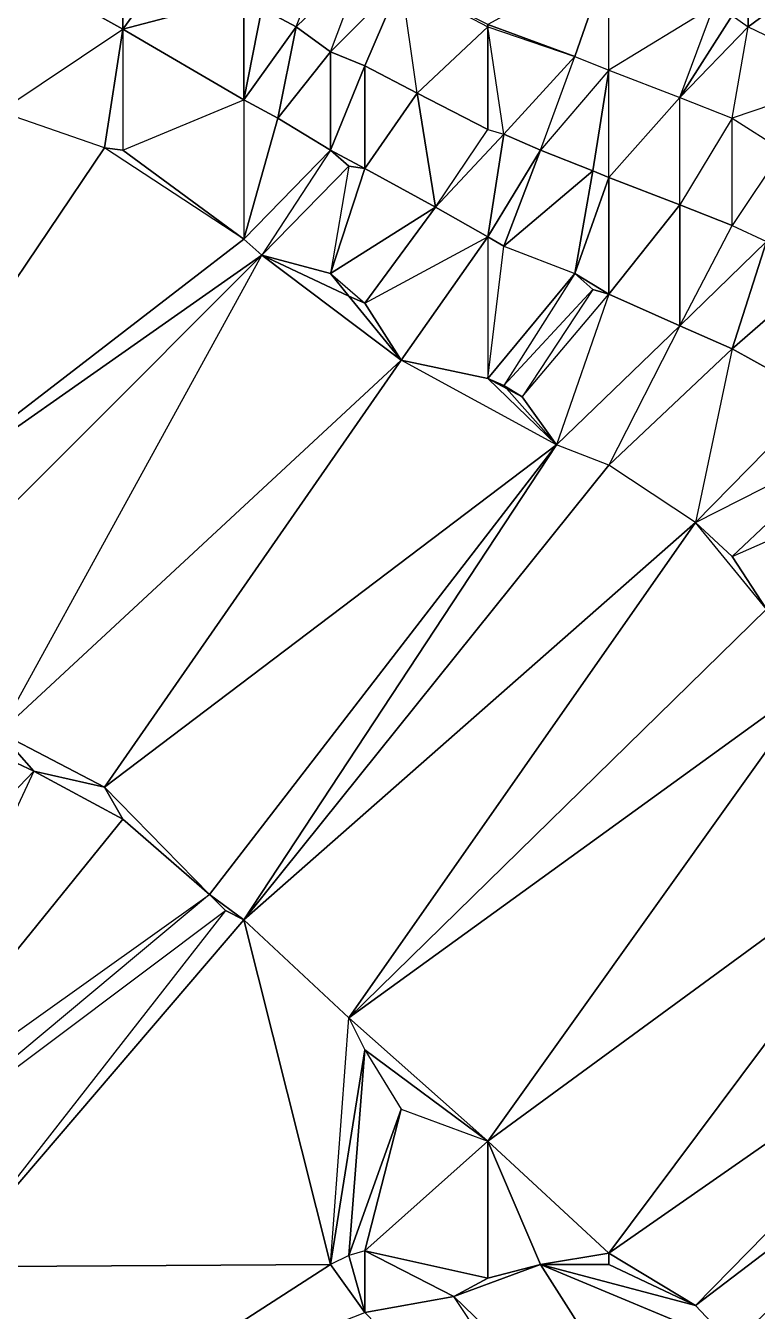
# Model space of a CAD drawing. Header units: metres. Extents: x 121.06818 to 121.07159, y 3.17836 to 3.18313.
# Drawn here: x 121.068623 to 121.068943, y 3.179044 to 3.179607 of the extents above; entities that cross this region are included whole.
import ezdxf

# ---------------------------------------------------------------- set-up
doc = ezdxf.new("R2010")
doc.units = ezdxf.units.M

msp = doc.modelspace()

# ---------------------------------------------------------------- linework, layer by layer
at = {"layer": 'DELAUNEY2260', "color": 252}
msp.add_3dface([(121.068932, 3.178933, 0.01009), (121.068909, 3.178902, 0.01009), (121.06881, 3.179051, 0.0101)], dxfattribs=at)
at = {"layer": 'DELAUNEY2409', "color": 252}
msp.add_3dface([(121.068771, 3.179044, 0.0101), (121.068909, 3.178902, 0.01009), (121.06881, 3.179051, 0.0101)], dxfattribs=at)
at = {"layer": 'DELAUNEY2508', "color": 252}
msp.add_3dface([(121.068771, 3.179044, 0.0101), (121.06881, 3.179051, 0.0101), (121.068771, 3.179071, 0.0101)], dxfattribs=at)
at = {"layer": 'DELAUNEY2648', "color": 252}
msp.add_3dface([(121.06881, 3.179051, 0.0101), (121.068932, 3.178933, 0.01009), (121.068848, 3.179065, 0.0101)], dxfattribs=at)
at = {"layer": 'DELAUNEY2684', "color": 252}
msp.add_3dface([(121.06881, 3.179051, 0.0101), (121.068848, 3.179065, 0.0101), (121.068825, 3.179059, 0.0101)], dxfattribs=at)
at = {"layer": 'DELAUNEY2685', "color": 252}
msp.add_3dface([(121.068848, 3.179065, 0.0101), (121.068932, 3.178933, 0.01009), (121.068932, 3.17903, 0.0101)], dxfattribs=at)
at = {"layer": 'DELAUNEY2696', "color": 252}
msp.add_3dface([(121.06881, 3.179051, 0.0101), (121.068825, 3.179059, 0.0101), (121.068771, 3.179071, 0.0101)], dxfattribs=at)
at = {"layer": 'DELAUNEY2708', "color": 252}
msp.add_3dface([(121.068825, 3.179059, 0.0101), (121.068848, 3.179065, 0.0101), (121.068825, 3.179119, 0.0101)], dxfattribs=at)
at = {"layer": 'DELAUNEY2709', "color": 252}
msp.add_3dface([(121.068848, 3.179065, 0.0101), (121.068932, 3.17903, 0.0101), (121.068916, 3.179047, 0.0101)], dxfattribs=at)
at = {"layer": 'DELAUNEY2710', "color": 252}
msp.add_3dface([(121.068932, 3.17903, 0.0101), (121.068947, 3.179011, 0.0101), (121.069115, 3.17914, 0.0101)], dxfattribs=at)
at = {"layer": 'DELAUNEY2722', "color": 252}
msp.add_3dface([(121.068848, 3.179065, 0.0101), (121.068916, 3.179047, 0.0101), (121.068878, 3.179065, 0.0101)], dxfattribs=at)
at = {"layer": 'DELAUNEY2723', "color": 252}
msp.add_3dface([(121.068848, 3.179065, 0.0101), (121.068916, 3.179047, 0.0101), (121.068878, 3.17907, 0.0101)], dxfattribs=at)
at = {"layer": 'DELAUNEY2724', "color": 252}
msp.add_3dface([(121.068916, 3.179047, 0.0101), (121.068932, 3.17903, 0.0101), (121.069092, 3.179181, 0.0101)], dxfattribs=at)
at = {"layer": 'DELAUNEY2737', "color": 252}
msp.add_3dface([(121.068649, 3.178996, 0.0101), (121.068771, 3.179044, 0.0101), (121.068756, 3.179065, 0.0101)], dxfattribs=at)
at = {"layer": 'DELAUNEY2746', "color": 252}
msp.add_3dface([(121.068848, 3.179065, 0.0101), (121.068878, 3.179065, 0.0101), (121.068878, 3.17907, 0.0101)], dxfattribs=at)
at = {"layer": 'DELAUNEY2747', "color": 252}
msp.add_3dface([(121.068878, 3.179065, 0.0101), (121.068916, 3.179047, 0.0101), (121.068878, 3.17907, 0.0101)], dxfattribs=at)
at = {"layer": 'DELAUNEY2879', "color": 252}
msp.add_3dface([(121.068649, 3.178996, 0.0101), (121.068611, 3.179015, 0.0101), (121.068588, 3.179064, 0.0101)], dxfattribs=at)
at = {"layer": 'DELAUNEY2893', "color": 252}
msp.add_3dface([(121.068649, 3.178996, 0.0101), (121.068756, 3.179065, 0.0101), (121.068588, 3.179064, 0.0101)], dxfattribs=at)
at = {"layer": 'DELAUNEY2894', "color": 252}
msp.add_3dface([(121.068756, 3.179065, 0.0101), (121.068771, 3.179044, 0.0101), (121.068764, 3.179069, 0.0101)], dxfattribs=at)
at = {"layer": 'DELAUNEY3091', "color": 252}
msp.add_3dface([(121.068764, 3.179069, 0.0101), (121.068771, 3.179044, 0.0101), (121.068771, 3.179071, 0.0101)], dxfattribs=at)
at = {"layer": 'DELAUNEY3103', "color": 252}
msp.add_3dface([(121.068764, 3.179069, 0.0101), (121.068756, 3.179065, 0.0101), (121.068771, 3.179159, 0.0101)], dxfattribs=at)
at = {"layer": 'DELAUNEY3115', "color": 252}
msp.add_3dface([(121.068771, 3.179071, 0.0101), (121.068764, 3.179069, 0.0101), (121.068787, 3.179133, 0.0101)], dxfattribs=at)
at = {"layer": 'DELAUNEY3167', "color": 252}
msp.add_3dface([(121.068848, 3.179065, 0.0101), (121.068878, 3.17907, 0.0101), (121.068825, 3.179119, 0.0101)], dxfattribs=at)
at = {"layer": 'DELAUNEY3168', "color": 252}
msp.add_3dface([(121.068878, 3.17907, 0.0101), (121.068916, 3.179047, 0.0101), (121.069069, 3.179203, 0.0101)], dxfattribs=at)
at = {"layer": 'DELAUNEY3207', "color": 252}
msp.add_3dface([(121.068588, 3.179064, 0.0101), (121.068558, 3.179106, 0.0101), (121.06871, 3.17922, 0.0101)], dxfattribs=at)
at = {"layer": 'DELAUNEY3226', "color": 252}
msp.add_3dface([(121.068588, 3.179064, 0.0101), (121.068756, 3.179065, 0.0101), (121.068718, 3.179216, 0.0101)], dxfattribs=at)
at = {"layer": 'DELAUNEY3242', "color": 252}
msp.add_3dface([(121.068771, 3.179071, 0.0101), (121.068825, 3.179059, 0.0101), (121.068825, 3.179119, 0.0101)], dxfattribs=at)
at = {"layer": 'DELAUNEY3254', "color": 252}
msp.add_3dface([(121.068932, 3.17903, 0.0101), (121.069115, 3.17914, 0.0101), (121.069092, 3.179181, 0.0101)], dxfattribs=at)
at = {"layer": 'DELAUNEY3262', "color": 252}
msp.add_3dface([(121.068825, 3.179119, 0.0101), (121.068771, 3.179071, 0.0101), (121.068787, 3.179133, 0.0101)], dxfattribs=at)
at = {"layer": 'DELAUNEY3332', "color": 252}
msp.add_3dface([(121.068558, 3.179106, 0.0101), (121.06855, 3.179118, 0.0101), (121.068703, 3.179227, 0.0101)], dxfattribs=at)
at = {"layer": 'DELAUNEY3345', "color": 252}
msp.add_3dface([(121.068787, 3.179133, 0.0101), (121.068825, 3.179119, 0.0101), (121.068771, 3.179159, 0.0101)], dxfattribs=at)
at = {"layer": 'DELAUNEY3346', "color": 252}
msp.add_3dface([(121.068825, 3.179119, 0.0101), (121.068878, 3.17907, 0.0101), (121.069023, 3.179264, 0.0101)], dxfattribs=at)
at = {"layer": 'DELAUNEY3388', "color": 252}
msp.add_3dface([(121.068787, 3.179133, 0.0101), (121.068764, 3.179069, 0.0101), (121.068771, 3.179159, 0.0101)], dxfattribs=at)
at = {"layer": 'DELAUNEY3410', "color": 252}
msp.add_3dface([(121.068916, 3.179047, 0.0101), (121.069092, 3.179181, 0.0101), (121.069069, 3.179203, 0.0101)], dxfattribs=at)
at = {"layer": 'DELAUNEY3441', "color": 252}
msp.add_3dface([(121.068771, 3.179159, 0.0101), (121.068756, 3.179065, 0.0101), (121.068764, 3.179173, 0.0101)], dxfattribs=at)
at = {"layer": 'DELAUNEY3477', "color": 252}
msp.add_3dface([(121.068588, 3.179064, 0.0101), (121.068718, 3.179216, 0.0101), (121.06871, 3.17922, 0.0101)], dxfattribs=at)
at = {"layer": 'DELAUNEY3478', "color": 252}
msp.add_3dface([(121.068718, 3.179216, 0.0101), (121.068756, 3.179065, 0.0101), (121.068764, 3.179173, 0.0101)], dxfattribs=at)
at = {"layer": 'DELAUNEY3497', "color": 252}
msp.add_3dface([(121.06855, 3.179118, 0.0101), (121.068512, 3.179162, 0.0101), (121.068626, 3.179281, 0.0101)], dxfattribs=at)
at = {"layer": 'DELAUNEY3498', "color": 252}
msp.add_3dface([(121.068718, 3.179216, 0.0101), (121.068764, 3.179173, 0.0101), (121.068916, 3.17939, 0.0101)], dxfattribs=at)
at = {"layer": 'DELAUNEY3499', "color": 252}
msp.add_3dface([(121.068764, 3.179173, 0.0101), (121.068771, 3.179159, 0.0101), (121.068825, 3.179119, 0.0101)], dxfattribs=at)
at = {"layer": 'DELAUNEY3545', "color": 252}
msp.add_3dface([(121.06871, 3.17922, 0.0101), (121.068718, 3.179216, 0.0101), (121.068703, 3.179227, 0.0101)], dxfattribs=at)
at = {"layer": 'DELAUNEY3585', "color": 252}
msp.add_3dface([(121.068558, 3.179106, 0.0101), (121.06871, 3.17922, 0.0101), (121.068703, 3.179227, 0.0101)], dxfattribs=at)
at = {"layer": 'DELAUNEY3666', "color": 252}
msp.add_3dface([(121.068878, 3.17907, 0.0101), (121.069069, 3.179203, 0.0101), (121.069023, 3.179264, 0.0101)], dxfattribs=at)
at = {"layer": 'DELAUNEY3707', "color": 252}
msp.add_3dface([(121.06855, 3.179118, 0.0101), (121.068703, 3.179227, 0.0101), (121.068665, 3.17926, 0.0101)], dxfattribs=at)
at = {"layer": 'DELAUNEY3779', "color": 252}
msp.add_3dface([(121.06855, 3.179118, 0.0101), (121.068665, 3.17926, 0.0101), (121.068626, 3.179281, 0.0101)], dxfattribs=at)
at = {"layer": 'DELAUNEY3780', "color": 252}
msp.add_3dface([(121.068665, 3.17926, 0.0101), (121.068703, 3.179227, 0.0101), (121.068657, 3.179274, 0.0101)], dxfattribs=at)
at = {"layer": 'DELAUNEY3819', "color": 252}
msp.add_3dface([(121.068825, 3.179119, 0.0101), (121.069023, 3.179264, 0.0101), (121.06897, 3.179322, 0.0101)], dxfattribs=at)
at = {"layer": 'DELAUNEY3893', "color": 252}
msp.add_3dface([(121.068512, 3.179162, 0.0101), (121.068626, 3.179281, 0.0101), (121.068611, 3.179288, 0.0101)], dxfattribs=at)
at = {"layer": 'DELAUNEY3894', "color": 252}
msp.add_3dface([(121.068626, 3.179281, 0.0101), (121.068665, 3.17926, 0.0101), (121.068657, 3.179274, 0.0101)], dxfattribs=at)
at = {"layer": 'DELAUNEY3969', "color": 252}
msp.add_3dface([(121.068611, 3.179288, 0.0101), (121.068626, 3.179281, 0.0101), (121.068611, 3.179298, 0.0101)], dxfattribs=at)
at = {"layer": 'DELAUNEY3989', "color": 252}
msp.add_3dface([(121.068764, 3.179173, 0.0101), (121.068825, 3.179119, 0.0101), (121.06897, 3.179322, 0.0101)], dxfattribs=at)
at = {"layer": 'DELAUNEY4142', "color": 252}
msp.add_3dface([(121.068764, 3.179173, 0.0101), (121.06897, 3.179322, 0.0101), (121.068947, 3.179352, 0.0101)], dxfattribs=at)
at = {"layer": 'DELAUNEY4176', "color": 252}
msp.add_3dface([(121.068703, 3.179227, 0.0101), (121.068718, 3.179216, 0.0101), (121.068855, 3.179424, 0.0101)], dxfattribs=at)
at = {"layer": 'DELAUNEY4226', "color": 252}
msp.add_3dface([(121.068626, 3.179281, 0.0101), (121.068657, 3.179274, 0.0101), (121.068611, 3.179298, 0.0101)], dxfattribs=at)
at = {"layer": 'DELAUNEY4277', "color": 252}
msp.add_3dface([(121.068764, 3.179173, 0.0101), (121.068947, 3.179352, 0.0101), (121.068916, 3.17939, 0.0101)], dxfattribs=at)
at = {"layer": 'DELAUNEY4474', "color": 252}
msp.add_3dface([(121.068718, 3.179216, 0.0101), (121.068916, 3.17939, 0.0101), (121.068878, 3.179415, 0.0101)], dxfattribs=at)
at = {"layer": 'DELAUNEY4490', "color": 252}
msp.add_3dface([(121.068947, 3.179352, 0.0101), (121.068916, 3.17939, 0.0101), (121.068932, 3.179375, 0.0101)], dxfattribs=at)
at = {"layer": 'DELAUNEY4498', "color": 252}
msp.add_3dface([(121.068718, 3.179216, 0.0101), (121.068878, 3.179415, 0.0101), (121.068855, 3.179424, 0.0101)], dxfattribs=at)
at = {"layer": 'DELAUNEY4510', "color": 252}
msp.add_3dface([(121.068916, 3.17939, 0.0101), (121.068878, 3.179415, 0.0101), (121.068932, 3.179466, 0.01009)], dxfattribs=at)
at = {"layer": 'DELAUNEY4511', "color": 252}
msp.add_3dface([(121.068947, 3.179352, 0.0101), (121.068932, 3.179375, 0.0101), (121.069, 3.179405, 0.01009)], dxfattribs=at)
at = {"layer": 'DELAUNEY4522', "color": 252}
msp.add_3dface([(121.068932, 3.179375, 0.0101), (121.068916, 3.17939, 0.0101), (121.068985, 3.179425, 0.01009)], dxfattribs=at)
at = {"layer": 'DELAUNEY4537', "color": 252}
msp.add_3dface([(121.068878, 3.179415, 0.0101), (121.068855, 3.179424, 0.0101), (121.068909, 3.179476, 0.01009)], dxfattribs=at)
at = {"layer": 'DELAUNEY4617', "color": 252}
msp.add_3dface([(121.068657, 3.179274, 0.0101), (121.068703, 3.179227, 0.0101), (121.068855, 3.179424, 0.0101)], dxfattribs=at)
at = {"layer": 'DELAUNEY4663', "color": 252}
msp.add_3dface([(121.068611, 3.179298, 0.0101), (121.068657, 3.179274, 0.0101), (121.068787, 3.179461, 0.0101)], dxfattribs=at)
at = {"layer": 'DELAUNEY4771', "color": 252}
msp.add_3dface([(121.068558, 3.179339, 0.0101), (121.068611, 3.179298, 0.0101), (121.068726, 3.179507, 0.0101)], dxfattribs=at)
at = {"layer": 'DELAUNEY4772', "color": 252}
msp.add_3dface([(121.068657, 3.179274, 0.0101), (121.068855, 3.179424, 0.0101), (121.068787, 3.179461, 0.0101)], dxfattribs=at)
at = {"layer": 'DELAUNEY4784', "color": 252}
msp.add_3dface([(121.068535, 3.179373, 0.0101), (121.068558, 3.179339, 0.0101), (121.068726, 3.179507, 0.0101)], dxfattribs=at)
at = {"layer": 'DELAUNEY4785', "color": 252}
msp.add_3dface([(121.068855, 3.179424, 0.0101), (121.068787, 3.179461, 0.0101), (121.068825, 3.179453, 0.0101)], dxfattribs=at)
at = {"layer": 'DELAUNEY5067', "color": 252}
msp.add_3dface([(121.068932, 3.179375, 0.0101), (121.069, 3.179405, 0.01009), (121.068985, 3.179425, 0.01009)], dxfattribs=at)
at = {"layer": 'DELAUNEY5104', "color": 252}
msp.add_3dface([(121.068611, 3.179298, 0.0101), (121.068726, 3.179507, 0.0101), (121.068787, 3.179461, 0.0101)], dxfattribs=at)
at = {"layer": 'DELAUNEY5105', "color": 252}
msp.add_3dface([(121.068825, 3.179453, 0.0101), (121.068787, 3.179461, 0.0101), (121.068825, 3.179515, 0.01009)], dxfattribs=at)
at = {"layer": 'DELAUNEY5106', "color": 252}
msp.add_3dface([(121.068855, 3.179424, 0.0101), (121.068825, 3.179453, 0.0101), (121.06884, 3.179445, 0.0101)], dxfattribs=at)
at = {"layer": 'DELAUNEY5107', "color": 252}
msp.add_3dface([(121.068855, 3.179424, 0.0101), (121.068825, 3.179453, 0.0101), (121.068832, 3.17945, 0.0101)], dxfattribs=at)
at = {"layer": 'DELAUNEY5129', "color": 252}
msp.add_3dface([(121.068787, 3.179461, 0.0101), (121.068726, 3.179507, 0.0101), (121.068764, 3.179489, 0.0101)], dxfattribs=at)
at = {"layer": 'DELAUNEY5200', "color": 252}
msp.add_3dface([(121.06884, 3.179445, 0.0101), (121.068825, 3.179453, 0.0101), (121.068832, 3.17945, 0.0101)], dxfattribs=at)
at = {"layer": 'DELAUNEY5201', "color": 252}
msp.add_3dface([(121.068855, 3.179424, 0.0101), (121.06884, 3.179445, 0.0101), (121.068832, 3.17945, 0.0101)], dxfattribs=at)
at = {"layer": 'DELAUNEY5202', "color": 252}
msp.add_3dface([(121.068855, 3.179424, 0.0101), (121.06884, 3.179445, 0.0101), (121.068878, 3.17949, 0.01009)], dxfattribs=at)
at = {"layer": 'DELAUNEY5213', "color": 252}
msp.add_3dface([(121.068832, 3.17945, 0.0101), (121.068825, 3.179453, 0.0101), (121.068863, 3.179499, 0.01009)], dxfattribs=at)
at = {"layer": 'DELAUNEY5214', "color": 252}
msp.add_3dface([(121.06884, 3.179445, 0.0101), (121.068832, 3.17945, 0.0101), (121.068871, 3.179492, 0.01009)], dxfattribs=at)
at = {"layer": 'DELAUNEY5229', "color": 252}
msp.add_3dface([(121.068916, 3.17939, 0.0101), (121.068985, 3.179425, 0.01009), (121.06897, 3.179445, 0.01009)], dxfattribs=at)
at = {"layer": 'DELAUNEY5240', "color": 252}
msp.add_3dface([(121.068916, 3.17939, 0.0101), (121.06897, 3.179445, 0.01009), (121.068932, 3.179466, 0.01009)], dxfattribs=at)
at = {"layer": 'DELAUNEY5301', "color": 252}
msp.add_3dface([(121.068535, 3.179373, 0.0101), (121.068726, 3.179507, 0.0101), (121.068718, 3.179514, 0.0101)], dxfattribs=at)
at = {"layer": 'DELAUNEY5302', "color": 252}
msp.add_3dface([(121.068764, 3.179489, 0.0101), (121.068726, 3.179507, 0.0101), (121.068756, 3.179499, 0.0101)], dxfattribs=at)
at = {"layer": 'DELAUNEY5303', "color": 252}
msp.add_3dface([(121.068787, 3.179461, 0.0101), (121.068764, 3.179489, 0.0101), (121.068771, 3.179486, 0.0101)], dxfattribs=at)
at = {"layer": 'DELAUNEY5341', "color": 252}
msp.add_3dface([(121.068535, 3.179373, 0.0101), (121.068718, 3.179514, 0.0101), (121.068657, 3.179554, 0.0101)], dxfattribs=at)
at = {"layer": 'DELAUNEY5342', "color": 252}
msp.add_3dface([(121.068726, 3.179507, 0.0101), (121.068718, 3.179514, 0.0101), (121.068756, 3.179553, 0.01009)], dxfattribs=at)
at = {"layer": 'DELAUNEY5362', "color": 252}
msp.add_3dface([(121.068878, 3.179415, 0.0101), (121.068932, 3.179466, 0.01009), (121.068909, 3.179476, 0.01009)], dxfattribs=at)
at = {"layer": 'DELAUNEY5363', "color": 252}
msp.add_3dface([(121.068932, 3.179466, 0.01009), (121.06897, 3.179445, 0.01009), (121.06897, 3.179499, 0.01008)], dxfattribs=at)
at = {"layer": 'DELAUNEY5441', "color": 252}
msp.add_3dface([(121.068909, 3.179476, 0.01009), (121.068932, 3.179466, 0.01009), (121.068947, 3.179513, 0.01008)], dxfattribs=at)
at = {"layer": 'DELAUNEY5454', "color": 252}
msp.add_3dface([(121.068535, 3.179373, 0.0101), (121.068657, 3.179554, 0.0101), (121.068611, 3.17957, 0.0101)], dxfattribs=at)
at = {"layer": 'DELAUNEY5455', "color": 252}
msp.add_3dface([(121.068718, 3.179514, 0.0101), (121.068657, 3.179554, 0.0101), (121.068665, 3.179553, 0.0101)], dxfattribs=at)
at = {"layer": 'DELAUNEY5500', "color": 252}
msp.add_3dface([(121.068855, 3.179424, 0.0101), (121.068909, 3.179476, 0.01009), (121.068878, 3.17949, 0.01009)], dxfattribs=at)
at = {"layer": 'DELAUNEY5517', "color": 252}
msp.add_3dface([(121.068878, 3.17949, 0.01009), (121.068909, 3.179476, 0.01009), (121.068909, 3.179529, 0.01008)], dxfattribs=at)
at = {"layer": 'DELAUNEY5534', "color": 252}
msp.add_3dface([(121.06884, 3.179445, 0.0101), (121.068878, 3.17949, 0.01009), (121.068871, 3.179492, 0.01009)], dxfattribs=at)
at = {"layer": 'DELAUNEY5570', "color": 252}
msp.add_3dface([(121.068771, 3.179486, 0.0101), (121.068764, 3.179489, 0.0101), (121.068756, 3.179499, 0.0101)], dxfattribs=at)
at = {"layer": 'DELAUNEY5571', "color": 252}
msp.add_3dface([(121.068787, 3.179461, 0.0101), (121.068771, 3.179486, 0.0101), (121.068825, 3.179515, 0.01009)], dxfattribs=at)
at = {"layer": 'DELAUNEY5587', "color": 252}
msp.add_3dface([(121.068657, 3.179554, 0.0101), (121.068611, 3.17957, 0.0101), (121.068665, 3.179606, 0.01009)], dxfattribs=at)
at = {"layer": 'DELAUNEY5588', "color": 252}
msp.add_3dface([(121.068871, 3.179492, 0.01009), (121.068878, 3.17949, 0.01009), (121.068863, 3.179499, 0.01009)], dxfattribs=at)
at = {"layer": 'DELAUNEY5620', "color": 252}
msp.add_3dface([(121.068832, 3.17945, 0.0101), (121.068871, 3.179492, 0.01009), (121.068863, 3.179499, 0.01009)], dxfattribs=at)
at = {"layer": 'DELAUNEY5643', "color": 252}
msp.add_3dface([(121.068932, 3.179466, 0.01009), (121.06897, 3.179499, 0.01008), (121.068947, 3.179513, 0.01008)], dxfattribs=at)
at = {"layer": 'DELAUNEY5657', "color": 252}
msp.add_3dface([(121.068756, 3.179499, 0.0101), (121.068726, 3.179507, 0.0101), (121.068764, 3.179546, 0.01009)], dxfattribs=at)
at = {"layer": 'DELAUNEY5672', "color": 252}
msp.add_3dface([(121.068665, 3.179553, 0.0101), (121.068657, 3.179554, 0.0101), (121.068665, 3.179606, 0.01009)], dxfattribs=at)
at = {"layer": 'DELAUNEY5673', "color": 252}
msp.add_3dface([(121.068718, 3.179514, 0.0101), (121.068665, 3.179553, 0.0101), (121.068718, 3.179575, 0.01009)], dxfattribs=at)
at = {"layer": 'DELAUNEY5684', "color": 252}
msp.add_3dface([(121.068825, 3.179453, 0.0101), (121.068832, 3.179511, 0.01009), (121.068863, 3.179499, 0.01009)], dxfattribs=at)
at = {"layer": 'DELAUNEY5685', "color": 252}
msp.add_3dface([(121.068825, 3.179453, 0.0101), (121.068832, 3.179511, 0.01009), (121.068825, 3.179515, 0.01009)], dxfattribs=at)
at = {"layer": 'DELAUNEY5702', "color": 252}
msp.add_3dface([(121.068832, 3.179511, 0.01009), (121.068863, 3.179499, 0.01009), (121.068871, 3.179544, 0.01008)], dxfattribs=at)
at = {"layer": 'DELAUNEY5747', "color": 252}
msp.add_3dface([(121.068825, 3.179515, 0.01009), (121.068832, 3.179511, 0.01009), (121.068848, 3.179553, 0.01008)], dxfattribs=at)
at = {"layer": 'DELAUNEY5767', "color": 252}
msp.add_3dface([(121.068771, 3.179486, 0.0101), (121.068825, 3.179515, 0.01009), (121.068802, 3.179528, 0.01009)], dxfattribs=at)
at = {"layer": 'DELAUNEY5799', "color": 252}
msp.add_3dface([(121.068909, 3.179476, 0.01009), (121.068932, 3.17952, 0.01008), (121.068947, 3.179513, 0.01008)], dxfattribs=at)
at = {"layer": 'DELAUNEY5800', "color": 252}
msp.add_3dface([(121.068909, 3.179476, 0.01009), (121.068932, 3.17952, 0.01008), (121.068909, 3.179529, 0.01008)], dxfattribs=at)
at = {"layer": 'DELAUNEY5817', "color": 252}
msp.add_3dface([(121.068932, 3.17952, 0.01008), (121.068947, 3.179513, 0.01008), (121.068954, 3.179553, 0.01007)], dxfattribs=at)
at = {"layer": 'DELAUNEY5831', "color": 252}
msp.add_3dface([(121.068771, 3.179486, 0.0101), (121.068802, 3.179528, 0.01009), (121.068756, 3.179499, 0.0101)], dxfattribs=at)
at = {"layer": 'DELAUNEY5850', "color": 252}
msp.add_3dface([(121.068802, 3.179528, 0.01009), (121.068825, 3.179515, 0.01009), (121.068832, 3.17956, 0.01008)], dxfattribs=at)
at = {"layer": 'DELAUNEY5851', "color": 252}
msp.add_3dface([(121.068878, 3.17949, 0.01009), (121.068909, 3.179529, 0.01008), (121.068878, 3.179541, 0.01008)], dxfattribs=at)
at = {"layer": 'DELAUNEY5868', "color": 252}
msp.add_3dface([(121.068909, 3.179529, 0.01008), (121.068932, 3.17952, 0.01008), (121.068932, 3.179567, 0.01007)], dxfattribs=at)
at = {"layer": 'DELAUNEY5936', "color": 252}
msp.add_3dface([(121.068756, 3.179499, 0.0101), (121.068802, 3.179528, 0.01009), (121.068771, 3.179545, 0.01009)], dxfattribs=at)
at = {"layer": 'DELAUNEY5937', "color": 252}
msp.add_3dface([(121.068863, 3.179499, 0.01009), (121.068878, 3.17949, 0.01009), (121.068878, 3.179541, 0.01008)], dxfattribs=at)
at = {"layer": 'DELAUNEY5953', "color": 252}
msp.add_3dface([(121.068863, 3.179499, 0.01009), (121.068878, 3.179541, 0.01008), (121.068871, 3.179544, 0.01008)], dxfattribs=at)
at = {"layer": 'DELAUNEY5963', "color": 252}
msp.add_3dface([(121.068756, 3.179499, 0.0101), (121.068771, 3.179545, 0.01009), (121.068764, 3.179546, 0.01009)], dxfattribs=at)
at = {"layer": 'DELAUNEY5964', "color": 252}
msp.add_3dface([(121.068771, 3.179545, 0.01009), (121.068802, 3.179528, 0.01009), (121.068794, 3.179578, 0.01008)], dxfattribs=at)
at = {"layer": 'DELAUNEY5965', "color": 252}
msp.add_3dface([(121.068878, 3.179541, 0.01008), (121.068909, 3.179529, 0.01008), (121.068909, 3.179576, 0.01007)], dxfattribs=at)
at = {"layer": 'DELAUNEY5998', "color": 252}
msp.add_3dface([(121.068832, 3.179511, 0.01009), (121.068871, 3.179544, 0.01008), (121.068848, 3.179553, 0.01008)], dxfattribs=at)
at = {"layer": 'DELAUNEY6019', "color": 252}
msp.add_3dface([(121.068726, 3.179507, 0.0101), (121.068764, 3.179546, 0.01009), (121.068756, 3.179553, 0.01009)], dxfattribs=at)
at = {"layer": 'DELAUNEY6020', "color": 252}
msp.add_3dface([(121.068764, 3.179546, 0.01009), (121.068771, 3.179545, 0.01009), (121.068756, 3.179553, 0.01009)], dxfattribs=at)
at = {"layer": 'DELAUNEY6021', "color": 252}
msp.add_3dface([(121.068871, 3.179544, 0.01008), (121.068878, 3.179541, 0.01008), (121.068878, 3.179588, 0.01007)], dxfattribs=at)
at = {"layer": 'DELAUNEY6045', "color": 252}
msp.add_3dface([(121.068718, 3.179514, 0.0101), (121.068756, 3.179553, 0.01009), (121.068733, 3.179567, 0.01009)], dxfattribs=at)
at = {"layer": 'DELAUNEY6046', "color": 252}
msp.add_3dface([(121.068848, 3.179553, 0.01008), (121.068871, 3.179544, 0.01008), (121.068878, 3.179588, 0.01007)], dxfattribs=at)
at = {"layer": 'DELAUNEY6066', "color": 252}
msp.add_3dface([(121.068825, 3.179515, 0.01009), (121.068848, 3.179553, 0.01008), (121.068832, 3.17956, 0.01008)], dxfattribs=at)
at = {"layer": 'DELAUNEY6067', "color": 252}
msp.add_3dface([(121.068954, 3.179553, 0.01007), (121.068932, 3.17952, 0.01008), (121.068932, 3.179567, 0.01007)], dxfattribs=at)
at = {"layer": 'DELAUNEY6122', "color": 252}
msp.add_3dface([(121.068718, 3.179514, 0.0101), (121.068733, 3.179567, 0.01009), (121.068718, 3.179575, 0.01009)], dxfattribs=at)
at = {"layer": 'DELAUNEY6123', "color": 252}
msp.add_3dface([(121.068802, 3.179528, 0.01009), (121.068825, 3.179562, 0.01008), (121.068832, 3.17956, 0.01008)], dxfattribs=at)
at = {"layer": 'DELAUNEY6124', "color": 252}
msp.add_3dface([(121.068802, 3.179528, 0.01009), (121.068825, 3.179562, 0.01008), (121.068794, 3.179578, 0.01008)], dxfattribs=at)
at = {"layer": 'DELAUNEY6125', "color": 252}
msp.add_3dface([(121.068832, 3.17956, 0.01008), (121.068848, 3.179553, 0.01008), (121.068863, 3.179594, 0.01007)], dxfattribs=at)
at = {"layer": 'DELAUNEY6138', "color": 252}
msp.add_3dface([(121.068733, 3.179567, 0.01009), (121.068756, 3.179553, 0.01009), (121.068756, 3.179596, 0.01008)], dxfattribs=at)
at = {"layer": 'DELAUNEY6139', "color": 252}
msp.add_3dface([(121.068825, 3.179562, 0.01008), (121.068832, 3.17956, 0.01008), (121.068825, 3.179607, 0.01007)], dxfattribs=at)
at = {"layer": 'DELAUNEY6159', "color": 252}
msp.add_3dface([(121.068932, 3.179567, 0.01007), (121.068909, 3.179529, 0.01008), (121.068909, 3.179576, 0.01007)], dxfattribs=at)
at = {"layer": 'DELAUNEY6170', "color": 252}
msp.add_3dface([(121.068665, 3.179553, 0.0101), (121.068718, 3.179575, 0.01009), (121.068665, 3.179606, 0.01009)], dxfattribs=at)
at = {"layer": 'DELAUNEY6171', "color": 252}
msp.add_3dface([(121.068718, 3.179575, 0.01009), (121.068733, 3.179567, 0.01009), (121.068741, 3.179607, 0.01008)], dxfattribs=at)
at = {"layer": 'DELAUNEY6172', "color": 252}
msp.add_3dface([(121.068932, 3.179567, 0.01007), (121.068954, 3.179553, 0.01007), (121.068985, 3.179585, 0.01006)], dxfattribs=at)
at = {"layer": 'DELAUNEY6219', "color": 252}
msp.add_3dface([(121.068771, 3.179545, 0.01009), (121.068794, 3.179578, 0.01008), (121.068771, 3.17959, 0.01008)], dxfattribs=at)
at = {"layer": 'DELAUNEY6220', "color": 252}
msp.add_3dface([(121.068909, 3.179576, 0.01007), (121.068878, 3.179541, 0.01008), (121.068878, 3.179588, 0.01007)], dxfattribs=at)
at = {"layer": 'DELAUNEY6221', "color": 252}
msp.add_3dface([(121.068909, 3.179576, 0.01007), (121.068932, 3.179567, 0.01007), (121.068939, 3.179607, 0.01006)], dxfattribs=at)
at = {"layer": 'DELAUNEY6229', "color": 252}
msp.add_3dface([(121.068794, 3.179578, 0.01008), (121.068825, 3.179562, 0.01008), (121.068825, 3.179607, 0.01007)], dxfattribs=at)
at = {"layer": 'DELAUNEY6277', "color": 252}
msp.add_3dface([(121.068756, 3.179553, 0.01009), (121.068771, 3.179545, 0.01009), (121.068771, 3.17959, 0.01008)], dxfattribs=at)
at = {"layer": 'DELAUNEY6294', "color": 252}
msp.add_3dface([(121.068878, 3.179588, 0.01007), (121.068909, 3.179576, 0.01007), (121.068924, 3.179616, 0.01006)], dxfattribs=at)
at = {"layer": 'DELAUNEY6307', "color": 252}
msp.add_3dface([(121.068756, 3.179553, 0.01009), (121.068771, 3.17959, 0.01008), (121.068756, 3.179596, 0.01008)], dxfattribs=at)
at = {"layer": 'DELAUNEY6308', "color": 252}
msp.add_3dface([(121.068878, 3.179588, 0.01007), (121.068848, 3.179553, 0.01008), (121.068863, 3.179594, 0.01007)], dxfattribs=at)
at = {"layer": 'DELAUNEY6320', "color": 252}
msp.add_3dface([(121.068771, 3.17959, 0.01008), (121.068794, 3.179578, 0.01008), (121.068787, 3.179627, 0.01007)], dxfattribs=at)
at = {"layer": 'DELAUNEY6337', "color": 252}
msp.add_3dface([(121.068863, 3.179594, 0.01007), (121.068878, 3.179588, 0.01007), (121.068878, 3.179637, 0.01006)], dxfattribs=at)
at = {"layer": 'DELAUNEY6351', "color": 252}
msp.add_3dface([(121.068733, 3.179567, 0.01009), (121.068756, 3.179596, 0.01008), (121.068741, 3.179607, 0.01008)], dxfattribs=at)
at = {"layer": 'DELAUNEY6352', "color": 252}
msp.add_3dface([(121.068863, 3.179594, 0.01007), (121.068832, 3.17956, 0.01008), (121.068825, 3.179607, 0.01007)], dxfattribs=at)
at = {"layer": 'DELAUNEY6366', "color": 252}
msp.add_3dface([(121.068756, 3.179596, 0.01008), (121.068771, 3.17959, 0.01008), (121.068787, 3.179627, 0.01007)], dxfattribs=at)
at = {"layer": 'DELAUNEY6384', "color": 252}
msp.add_3dface([(121.068611, 3.17957, 0.0101), (121.068665, 3.179606, 0.01009), (121.068611, 3.179636, 0.01009)], dxfattribs=at)
at = {"layer": 'DELAUNEY6385', "color": 252}
msp.add_3dface([(121.068665, 3.179606, 0.01009), (121.068718, 3.179575, 0.01009), (121.068718, 3.17962, 0.01008)], dxfattribs=at)
at = {"layer": 'DELAUNEY6386', "color": 252}
msp.add_3dface([(121.068985, 3.179585, 0.01006), (121.068932, 3.179567, 0.01007), (121.068939, 3.179607, 0.01006)], dxfattribs=at)
at = {"layer": 'DELAUNEY6399', "color": 252}
msp.add_3dface([(121.068825, 3.179607, 0.01007), (121.068794, 3.179578, 0.01008), (121.068787, 3.179627, 0.01007)], dxfattribs=at)
at = {"layer": 'DELAUNEY6400', "color": 252}
msp.add_3dface([(121.068939, 3.179607, 0.01006), (121.068985, 3.179585, 0.01006), (121.068985, 3.179641, 0.01005)], dxfattribs=at)
at = {"layer": 'DELAUNEY6414', "color": 252}
msp.add_3dface([(121.068718, 3.179575, 0.01009), (121.068741, 3.179607, 0.01008), (121.068726, 3.179615, 0.01008)], dxfattribs=at)
at = {"layer": 'DELAUNEY6415', "color": 252}
msp.add_3dface([(121.068825, 3.179607, 0.01007), (121.068863, 3.179594, 0.01007), (121.068825, 3.179608, 0.01007)], dxfattribs=at)
at = {"layer": 'DELAUNEY6428', "color": 252}
msp.add_3dface([(121.068741, 3.179607, 0.01008), (121.068756, 3.179596, 0.01008), (121.068771, 3.179636, 0.01007)], dxfattribs=at)
at = {"layer": 'DELAUNEY6429', "color": 252}
msp.add_3dface([(121.068939, 3.179607, 0.01006), (121.068909, 3.179576, 0.01007), (121.068932, 3.179612, 0.01006)], dxfattribs=at)
at = {"layer": 'DELAUNEY6443', "color": 252}
msp.add_3dface([(121.068932, 3.179612, 0.01006), (121.068909, 3.179576, 0.01007), (121.068924, 3.179616, 0.01006)], dxfattribs=at)
at = {"layer": 'DELAUNEY6464', "color": 252}
msp.add_3dface([(121.068718, 3.179575, 0.01009), (121.068726, 3.179615, 0.01008), (121.068718, 3.17962, 0.01008)], dxfattribs=at)
at = {"layer": 'DELAUNEY6465', "color": 252}
msp.add_3dface([(121.068932, 3.179612, 0.01006), (121.068939, 3.179607, 0.01006), (121.068939, 3.179662, 0.01005)], dxfattribs=at)
at = {"layer": 'DELAUNEY6490', "color": 252}
msp.add_3dface([(121.068665, 3.179606, 0.01009), (121.068718, 3.17962, 0.01008), (121.068687, 3.179636, 0.01008)], dxfattribs=at)
at = {"layer": 'DELAUNEY6491', "color": 252}
msp.add_3dface([(121.068726, 3.179615, 0.01008), (121.068741, 3.179607, 0.01008), (121.068756, 3.179646, 0.01007)], dxfattribs=at)
at = {"layer": 'DELAUNEY6533', "color": 252}
msp.add_3dface([(121.068924, 3.179616, 0.01006), (121.068878, 3.179588, 0.01007), (121.068878, 3.179637, 0.01006)], dxfattribs=at)
at = {"layer": 'DELAUNEY6567', "color": 252}
msp.add_3dface([(121.068611, 3.179636, 0.01009), (121.068665, 3.179606, 0.01009), (121.068665, 3.17965, 0.01008)], dxfattribs=at)
at = {"layer": 'DELAUNEY6568', "color": 252}
msp.add_3dface([(121.068787, 3.179627, 0.01007), (121.068825, 3.179607, 0.01007), (121.068825, 3.179608, 0.01007)], dxfattribs=at)
at = {"layer": 'DELAUNEY6578', "color": 252}
msp.add_3dface([(121.068665, 3.179606, 0.01009), (121.068687, 3.179636, 0.01008), (121.068665, 3.17965, 0.01008)], dxfattribs=at)
at = {"layer": 'DELAUNEY6598', "color": 252}
msp.add_3dface([(121.068787, 3.179627, 0.01007), (121.068756, 3.179596, 0.01008), (121.068771, 3.179636, 0.01007)], dxfattribs=at)
at = {"layer": 'DELAUNEY6600', "color": 252}
msp.add_3dface([(121.068825, 3.179608, 0.01007), (121.068863, 3.179594, 0.01007), (121.068878, 3.179637, 0.01006)], dxfattribs=at)
at = {"layer": 'DELAUNEY6615', "color": 252}
msp.add_3dface([(121.068939, 3.179607, 0.01006), (121.068985, 3.179641, 0.01005), (121.068939, 3.179662, 0.01005)], dxfattribs=at)
at = {"layer": 'DELAUNEY6645', "color": 252}
msp.add_3dface([(121.068771, 3.179636, 0.01007), (121.068741, 3.179607, 0.01008), (121.068756, 3.179646, 0.01007)], dxfattribs=at)

doc.saveas('drawing.dxf')
